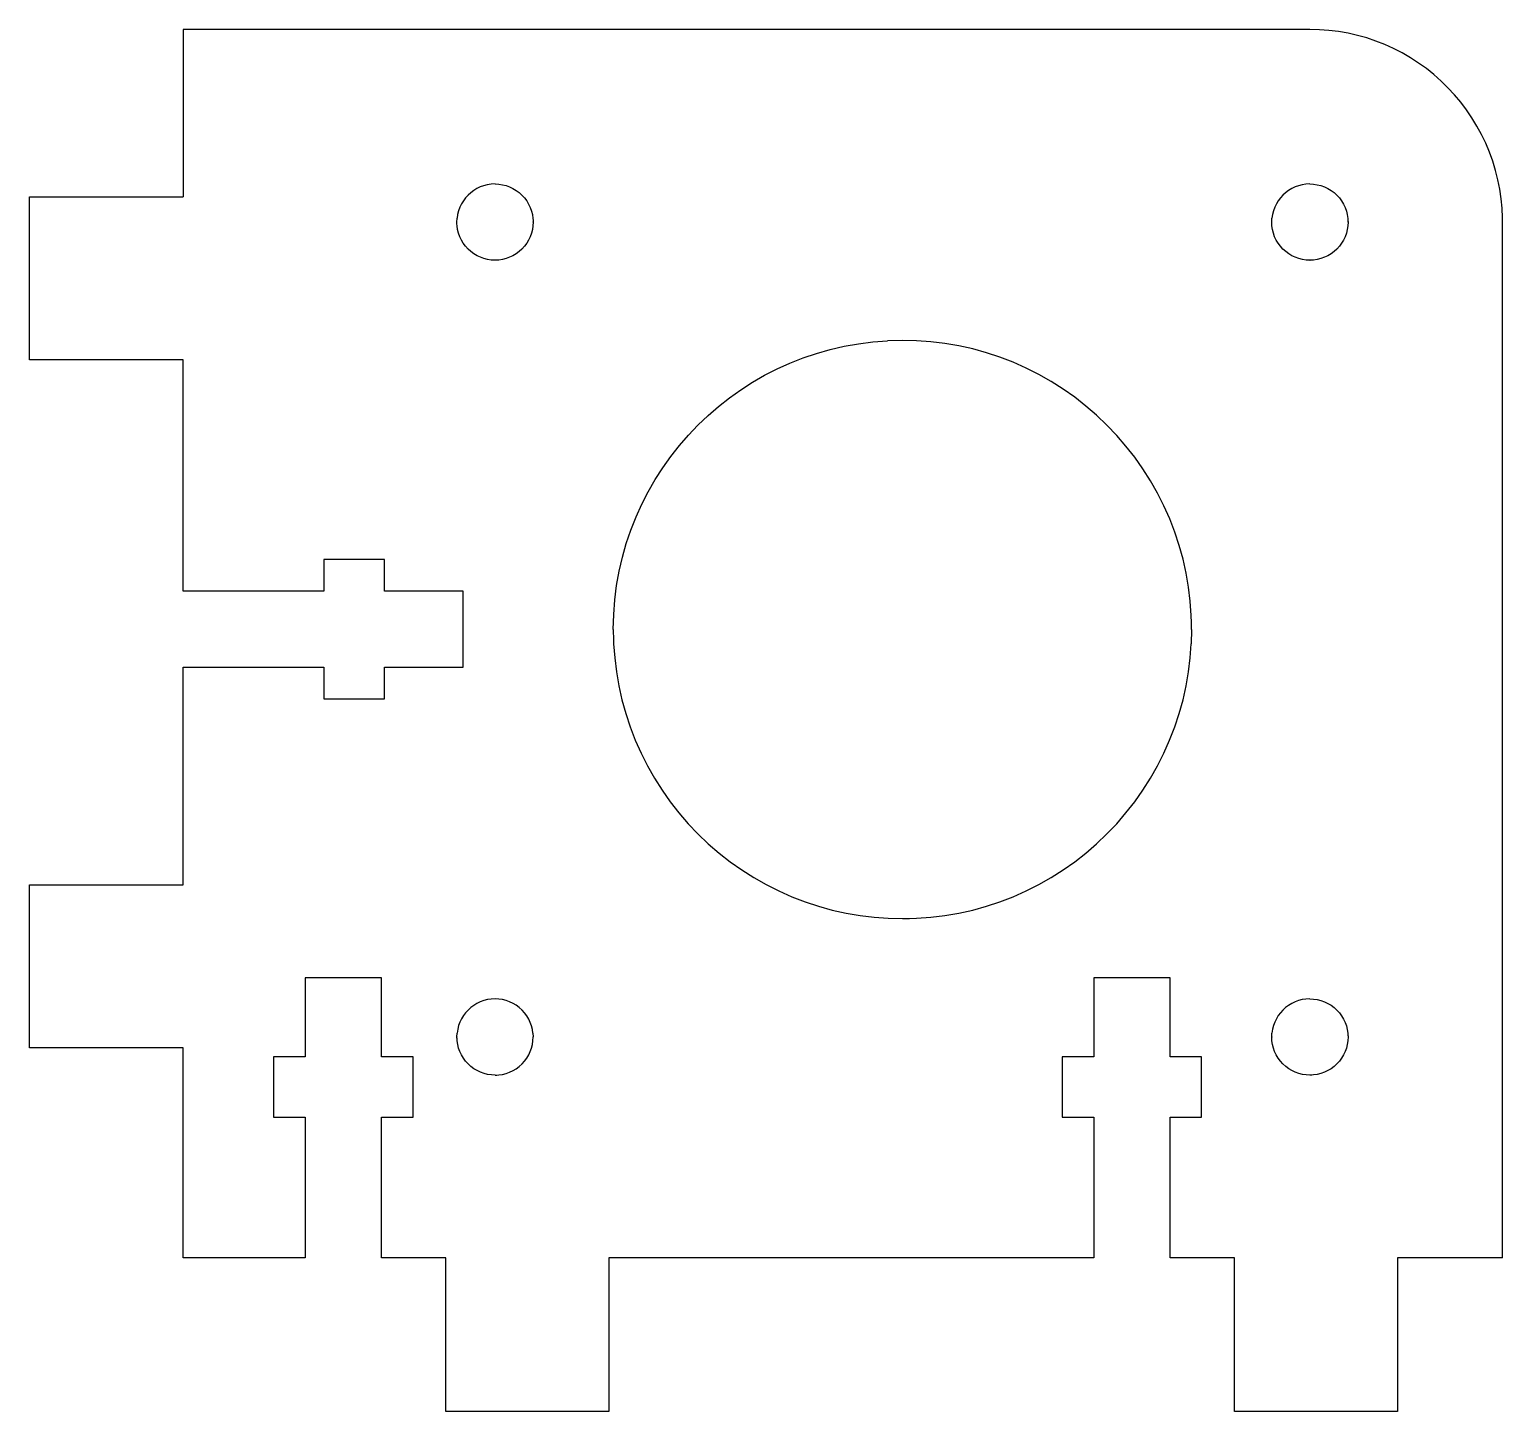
# Model space of a CAD drawing. Header units: millimetres. Extents: x 1616 to 1757, y -483 to -230.
# Drawn here: x 1694.3 to 1750.3, y -482.6 to -430 of the extents above; entities that cross this region are included whole.
import ezdxf

# ---------------------------------------------------------------- set-up
doc = ezdxf.new("R2010")
doc.units = ezdxf.units.MM
doc.linetypes.add('HIDDEN', pattern=[9.525, 6.35, -3.175])
doc.layers.get('0').update_dxf_attribs({"color": 253, "lineweight": 70, "true_color": 0x8faf8f})
doc.layers.add('Hidden', color=98, linetype='Continuous', lineweight=70, true_color=0x054805)

msp = doc.modelspace()

# ---------------------------------------------------------------- linework, layer by layer
at = {"color": 98, "lineweight": -3, "true_color": 0x054805}
for p, q in [((1742.98, -430.029), (1700.115, -430.029)), ((1700.115, -430.029), (1700.115, -436.394)), ((1743.346, -430.037), (1742.98, -430.029)), ((1743.711, -430.064), (1743.346, -430.037)), ((1744.075, -430.109), (1743.711, -430.064)), ((1744.436, -430.172), (1744.075, -430.109)), ((1744.793, -430.253), (1744.436, -430.172)), ((1745.146, -430.352), (1744.793, -430.253)), ((1745.493, -430.469), (1745.146, -430.352)), ((1745.834, -430.603), (1745.493, -430.469)), ((1746.168, -430.754), (1745.834, -430.603)), ((1746.494, -430.922), (1746.168, -430.754)), ((1746.811, -431.106), (1746.494, -430.922)), ((1747.118, -431.305), (1746.811, -431.106)), ((1747.415, -431.519), (1747.118, -431.305)), ((1747.701, -431.748), (1747.415, -431.519)), ((1747.976, -431.991), (1747.701, -431.748)), ((1748.238, -432.248), (1747.976, -431.991)), ((1748.487, -432.517), (1748.238, -432.248)), ((1748.722, -432.798), (1748.487, -432.517)), ((1748.943, -433.09), (1748.722, -432.798)), ((1749.149, -433.393), (1748.943, -433.09)), ((1749.34, -433.706), (1749.149, -433.393)), ((1749.515, -434.028), (1749.34, -433.706)), ((1749.673, -434.358), (1749.515, -434.028)), ((1749.815, -434.696), (1749.673, -434.358)), ((1749.939, -435.041), (1749.815, -434.696)), ((1750.046, -435.391), (1749.939, -435.041)), ((1750.135, -435.746), (1750.046, -435.391)), ((1711.552, -435.972), (1711.419, -436.021)), ((1711.691, -435.936), (1711.552, -435.972)), ((1711.835, -435.914), (1711.691, -435.936)), ((1711.984, -435.907), (1711.835, -435.914)), ((1711.984, -435.907), (1712.126, -435.914)), ((1712.126, -435.914), (1712.267, -435.935)), ((1712.267, -435.935), (1712.405, -435.969)), ((1712.405, -435.969), (1712.539, -436.017)), ((1742.553, -435.972), (1742.42, -436.021)), ((1742.692, -435.936), (1742.553, -435.972)), ((1742.836, -435.914), (1742.692, -435.936)), ((1742.984, -435.907), (1742.836, -435.914)), ((1742.984, -435.907), (1743.126, -435.914)), ((1743.126, -435.914), (1743.267, -435.935)), ((1743.267, -435.935), (1743.405, -435.969)), ((1743.405, -435.969), (1743.539, -436.017)), ((1750.207, -436.106), (1750.135, -435.746)), ((1694.273, -442.592), (1694.273, -436.394)), ((1694.273, -436.394), (1700.115, -436.394)), ((1710.781, -436.546), (1710.708, -436.666)), ((1710.865, -436.435), (1710.781, -436.546)), ((1710.958, -436.332), (1710.865, -436.435)), ((1711.061, -436.238), (1710.958, -436.332)), ((1711.173, -436.155), (1711.061, -436.238)), ((1711.292, -436.082), (1711.173, -436.155)), ((1711.419, -436.021), (1711.292, -436.082)), ((1712.539, -436.017), (1712.667, -436.078)), ((1712.667, -436.078), (1712.789, -436.151)), ((1712.789, -436.151), (1712.904, -436.236)), ((1712.904, -436.236), (1713.009, -436.332)), ((1713.009, -436.332), (1713.105, -436.437)), ((1713.105, -436.437), (1713.19, -436.552)), ((1741.782, -436.546), (1741.709, -436.666)), ((1741.865, -436.435), (1741.782, -436.546)), ((1741.959, -436.332), (1741.865, -436.435)), ((1742.062, -436.238), (1741.959, -436.332)), ((1742.173, -436.155), (1742.062, -436.238)), ((1742.293, -436.082), (1742.173, -436.155)), ((1742.42, -436.021), (1742.293, -436.082)), ((1743.539, -436.017), (1743.668, -436.078)), ((1743.668, -436.078), (1743.79, -436.151)), ((1743.79, -436.151), (1743.904, -436.236)), ((1743.904, -436.236), (1744.009, -436.332)), ((1744.009, -436.332), (1744.105, -436.437)), ((1744.105, -436.437), (1744.19, -436.552)), ((1750.26, -436.468), (1750.207, -436.106)), ((1750.295, -436.833), (1750.26, -436.468)), ((1710.563, -437.065), (1710.541, -437.209)), ((1710.599, -436.926), (1710.563, -437.065)), ((1710.647, -436.793), (1710.599, -436.926)), ((1710.708, -436.666), (1710.647, -436.793)), ((1713.19, -436.552), (1713.263, -436.674)), ((1713.263, -436.674), (1713.324, -436.802)), ((1713.324, -436.802), (1713.372, -436.936)), ((1713.372, -436.936), (1713.406, -437.074)), ((1713.406, -437.074), (1713.427, -437.215)), ((1741.563, -437.065), (1741.541, -437.209)), ((1741.599, -436.926), (1741.563, -437.065)), ((1741.648, -436.793), (1741.599, -436.926)), ((1741.709, -436.666), (1741.648, -436.793)), ((1744.19, -436.552), (1744.263, -436.674)), ((1744.263, -436.674), (1744.324, -436.802)), ((1744.324, -436.802), (1744.372, -436.936)), ((1744.372, -436.936), (1744.406, -437.074)), ((1744.406, -437.074), (1744.427, -437.215)), ((1750.311, -437.199), (1750.295, -436.833)), ((1710.534, -437.357), (1710.541, -437.209)), ((1710.534, -437.357), (1710.534, -437.362)), ((1710.534, -437.362), (1710.534, -437.366)), ((1710.534, -437.375), (1710.534, -437.366)), ((1710.534, -437.393), (1710.534, -437.375)), ((1710.535, -437.428), (1710.534, -437.393)), ((1710.54, -437.499), (1710.535, -437.428)), ((1710.561, -437.64), (1710.54, -437.499)), ((1710.595, -437.778), (1710.561, -437.64)), ((1713.406, -437.64), (1713.371, -437.778)), ((1713.427, -437.499), (1713.406, -437.64)), ((1713.427, -437.215), (1713.432, -437.286)), ((1713.434, -437.357), (1713.427, -437.499)), ((1713.432, -437.286), (1713.433, -437.322)), ((1713.433, -437.322), (1713.433, -437.339)), ((1713.433, -437.339), (1713.433, -437.348)), ((1713.434, -437.353), (1713.433, -437.348)), ((1713.434, -437.357), (1713.434, -437.353)), ((1741.534, -437.357), (1741.541, -437.209)), ((1741.534, -437.357), (1741.534, -437.361)), ((1741.534, -437.361), (1741.534, -437.366)), ((1741.534, -437.375), (1741.534, -437.366)), ((1741.534, -437.393), (1741.534, -437.375)), ((1741.536, -437.428), (1741.534, -437.393)), ((1741.541, -437.499), (1741.536, -437.428)), ((1741.561, -437.64), (1741.541, -437.499)), ((1741.596, -437.778), (1741.561, -437.64)), ((1744.406, -437.64), (1744.372, -437.778)), ((1744.427, -437.499), (1744.406, -437.64)), ((1744.427, -437.215), (1744.432, -437.286)), ((1744.434, -437.357), (1744.427, -437.499)), ((1744.432, -437.286), (1744.433, -437.322)), ((1744.433, -437.322), (1744.434, -437.339)), ((1744.434, -437.339), (1744.434, -437.348)), ((1744.434, -437.348), (1744.434, -437.353)), ((1744.434, -437.353), (1744.434, -437.357)), ((1744.434, -437.353), (1744.434, -437.357)), ((1750.313, -438.664), (1750.311, -437.199)), ((1710.643, -437.912), (1710.595, -437.778)), ((1710.704, -438.04), (1710.643, -437.912)), ((1710.778, -438.162), (1710.704, -438.04)), ((1710.862, -438.277), (1710.778, -438.162)), ((1713.189, -438.163), (1713.104, -438.277)), ((1713.263, -438.041), (1713.189, -438.163)), ((1713.324, -437.912), (1713.263, -438.041)), ((1713.371, -437.778), (1713.324, -437.912)), ((1741.644, -437.912), (1741.596, -437.778)), ((1741.705, -438.04), (1741.644, -437.912)), ((1741.778, -438.162), (1741.705, -438.04)), ((1741.863, -438.277), (1741.778, -438.162)), ((1744.19, -438.163), (1744.105, -438.277)), ((1744.263, -438.041), (1744.19, -438.163)), ((1744.324, -437.912), (1744.263, -438.041)), ((1744.372, -437.778), (1744.324, -437.912)), ((1710.958, -438.382), (1710.862, -438.277)), ((1711.063, -438.478), (1710.958, -438.382)), ((1711.178, -438.563), (1711.063, -438.478)), ((1711.3, -438.636), (1711.178, -438.563)), ((1711.428, -438.697), (1711.3, -438.636)), ((1711.562, -438.745), (1711.428, -438.697)), ((1711.7, -438.779), (1711.562, -438.745)), ((1711.841, -438.8), (1711.7, -438.779)), ((1712.266, -438.779), (1712.126, -438.8)), ((1712.404, -438.745), (1712.266, -438.779)), ((1712.538, -438.697), (1712.404, -438.745)), ((1712.667, -438.636), (1712.538, -438.697)), ((1712.789, -438.563), (1712.667, -438.636)), ((1712.903, -438.478), (1712.789, -438.563)), ((1713.009, -438.383), (1712.903, -438.478)), ((1713.104, -438.277), (1713.009, -438.383)), ((1741.958, -438.382), (1741.863, -438.277)), ((1742.064, -438.478), (1741.958, -438.382)), ((1742.178, -438.563), (1742.064, -438.478)), ((1742.3, -438.636), (1742.178, -438.563)), ((1742.429, -438.697), (1742.3, -438.636)), ((1742.563, -438.745), (1742.429, -438.697)), ((1742.701, -438.779), (1742.563, -438.745)), ((1742.842, -438.8), (1742.701, -438.779)), ((1743.267, -438.779), (1743.126, -438.8)), ((1743.405, -438.745), (1743.267, -438.779)), ((1743.539, -438.697), (1743.405, -438.745)), ((1743.667, -438.636), (1743.539, -438.697)), ((1743.789, -438.563), (1743.667, -438.636)), ((1743.904, -438.478), (1743.789, -438.563)), ((1744.009, -438.383), (1743.904, -438.478)), ((1744.105, -438.277), (1744.009, -438.383)), ((1750.313, -476.766), (1750.313, -438.664)), ((1711.984, -438.807), (1711.841, -438.8)), ((1711.984, -438.807), (1711.988, -438.807)), ((1711.988, -438.807), (1711.992, -438.807)), ((1712.001, -438.807), (1711.992, -438.807)), ((1712.019, -438.807), (1712.001, -438.807)), ((1712.055, -438.805), (1712.019, -438.807)), ((1712.126, -438.8), (1712.055, -438.805)), ((1742.984, -438.807), (1742.842, -438.8)), ((1742.985, -438.807), (1742.988, -438.807)), ((1742.988, -438.807), (1742.993, -438.807)), ((1743.002, -438.807), (1742.993, -438.807)), ((1743.02, -438.807), (1743.002, -438.807)), ((1743.055, -438.805), (1743.02, -438.807)), ((1743.126, -438.8), (1743.055, -438.805)), ((1724.735, -442.204), (1725.267, -442.081)), ((1725.267, -442.081), (1725.809, -441.984)), ((1725.809, -441.984), (1726.359, -441.914)), ((1726.359, -441.914), (1726.918, -441.872)), ((1727.484, -441.857), (1726.918, -441.872)), ((1728.024, -441.87), (1727.484, -441.857)), ((1728.562, -441.91), (1728.024, -441.87)), ((1729.098, -441.975), (1728.562, -441.91)), ((1729.631, -442.067), (1729.098, -441.975)), ((1730.158, -442.185), (1729.631, -442.067)), ((1700.115, -442.592), (1694.273, -442.592)), ((1700.115, -451.392), (1700.115, -442.592)), ((1723.202, -442.722), (1723.702, -442.525)), ((1723.702, -442.525), (1724.213, -442.352)), ((1724.213, -442.352), (1724.735, -442.204)), ((1730.678, -442.328), (1730.158, -442.185)), ((1731.191, -442.498), (1730.678, -442.328)), ((1731.695, -442.692), (1731.191, -442.498)), ((1732.188, -442.911), (1731.695, -442.692)), ((1721.78, -443.45), (1722.241, -443.185)), ((1722.241, -443.185), (1722.715, -442.942)), ((1722.715, -442.942), (1723.202, -442.722)), ((1732.67, -443.154), (1732.188, -442.911)), ((1733.14, -443.421), (1732.67, -443.154)), ((1720.903, -444.043), (1721.334, -443.736)), ((1721.334, -443.736), (1721.78, -443.45)), ((1733.596, -443.71), (1733.14, -443.421)), ((1734.037, -444.022), (1733.596, -443.71)), ((1720.088, -444.715), (1720.487, -444.369)), ((1720.487, -444.369), (1720.903, -444.043)), ((1734.463, -444.354), (1734.037, -444.022)), ((1734.871, -444.707), (1734.463, -444.354)), ((1719.706, -445.079), (1720.088, -444.715)), ((1735.262, -445.079), (1734.871, -444.707)), ((1718.996, -445.86), (1719.342, -445.461)), ((1719.342, -445.461), (1719.706, -445.079)), ((1735.262, -445.079), (1735.635, -445.47)), ((1735.988, -445.879), (1735.635, -445.47)), ((1718.67, -446.276), (1718.996, -445.86)), ((1736.32, -446.305), (1735.988, -445.879)), ((1718.363, -446.707), (1718.67, -446.276)), ((1736.632, -446.746), (1736.32, -446.305)), ((1717.812, -447.614), (1718.077, -447.153)), ((1718.077, -447.153), (1718.363, -446.707)), ((1736.921, -447.202), (1736.632, -446.746)), ((1717.569, -448.088), (1717.812, -447.614)), ((1737.187, -447.672), (1736.921, -447.202)), ((1737.43, -448.154), (1737.187, -447.672)), ((1717.349, -448.576), (1717.569, -448.088)), ((1737.65, -448.647), (1737.43, -448.154)), ((1717.152, -449.075), (1717.349, -448.576)), ((1737.844, -449.151), (1737.65, -448.647)), ((1716.979, -449.586), (1717.152, -449.075)), ((1738.013, -449.664), (1737.844, -449.151)), ((1716.831, -450.108), (1716.979, -449.586)), ((1738.157, -450.184), (1738.013, -449.664)), ((1707.774, -450.192), (1705.472, -450.192)), ((1705.472, -450.192), (1705.472, -451.392)), ((1707.774, -451.392), (1707.774, -450.192)), ((1716.708, -450.64), (1716.831, -450.108)), ((1738.275, -450.711), (1738.157, -450.184)), ((1716.611, -451.182), (1716.708, -450.64)), ((1738.366, -451.243), (1738.275, -450.711)), ((1705.472, -451.392), (1700.115, -451.392)), ((1710.773, -451.392), (1707.774, -451.392)), ((1710.773, -454.294), (1710.773, -451.392)), ((1716.541, -451.733), (1716.611, -451.182)), ((1738.432, -451.779), (1738.366, -451.243)), ((1716.499, -452.291), (1716.541, -451.733)), ((1738.471, -452.318), (1738.432, -451.779)), ((1716.484, -452.857), (1716.499, -452.291)), ((1738.481, -452.587), (1738.471, -452.318)), ((1738.483, -452.722), (1738.481, -452.587)), ((1738.484, -452.79), (1738.483, -452.722)), ((1738.484, -452.824), (1738.484, -452.79)), ((1716.484, -452.857), (1716.484, -452.861)), ((1716.484, -452.861), (1716.484, -452.866)), ((1716.484, -452.866), (1716.484, -452.874)), ((1716.484, -452.874), (1716.484, -452.891)), ((1716.484, -452.891), (1716.484, -452.925)), ((1716.484, -452.925), (1716.485, -452.992)), ((1716.485, -452.992), (1716.488, -453.127)), ((1716.488, -453.127), (1716.497, -453.397)), ((1738.484, -452.857), (1738.471, -453.397)), ((1738.484, -452.84), (1738.484, -452.824)), ((1738.484, -452.857), (1738.484, -452.84)), ((1716.497, -453.397), (1716.536, -453.935)), ((1738.432, -453.936), (1738.471, -453.397)), ((1700.115, -462.568), (1700.115, -454.294)), ((1700.115, -454.294), (1705.472, -454.294)), ((1705.472, -454.294), (1705.472, -455.494)), ((1707.774, -455.494), (1707.774, -454.294)), ((1707.774, -454.294), (1710.773, -454.294)), ((1716.536, -453.935), (1716.602, -454.471)), ((1716.602, -454.471), (1716.694, -455.003)), ((1738.275, -455.004), (1738.366, -454.472)), ((1738.366, -454.472), (1738.432, -453.936)), ((1716.694, -455.003), (1716.811, -455.53)), ((1738.157, -455.531), (1738.275, -455.004)), ((1705.472, -455.494), (1707.774, -455.494)), ((1716.811, -455.53), (1716.955, -456.051)), ((1738.013, -456.051), (1738.157, -455.531)), ((1716.955, -456.051), (1717.124, -456.564)), ((1737.844, -456.564), (1738.013, -456.051)), ((1717.124, -456.564), (1717.319, -457.067)), ((1737.649, -457.068), (1737.844, -456.564)), ((1717.319, -457.067), (1717.538, -457.561)), ((1737.43, -457.561), (1737.649, -457.068)), ((1717.538, -457.561), (1717.781, -458.043)), ((1737.187, -458.044), (1737.43, -457.561)), ((1717.781, -458.043), (1718.047, -458.513)), ((1736.92, -458.513), (1737.187, -458.044)), ((1718.047, -458.513), (1718.337, -458.968)), ((1736.631, -458.969), (1736.92, -458.513)), ((1718.337, -458.968), (1718.648, -459.41)), ((1718.648, -459.41), (1718.98, -459.835)), ((1735.987, -459.836), (1736.32, -459.41)), ((1736.32, -459.41), (1736.631, -458.969)), ((1718.98, -459.835), (1719.333, -460.244)), ((1735.634, -460.245), (1735.987, -459.836)), ((1719.706, -460.635), (1719.333, -460.244)), ((1719.706, -460.635), (1720.097, -461.007)), ((1735.262, -460.636), (1734.871, -461.008)), ((1735.262, -460.636), (1735.634, -460.245)), ((1720.097, -461.007), (1720.505, -461.36)), ((1734.462, -461.361), (1734.871, -461.008)), ((1720.505, -461.36), (1720.931, -461.693)), ((1720.931, -461.693), (1721.372, -462.004)), ((1733.595, -462.005), (1734.037, -461.693)), ((1734.037, -461.693), (1734.462, -461.361)), ((1721.372, -462.004), (1721.828, -462.294)), ((1721.828, -462.294), (1722.298, -462.56)), ((1732.67, -462.56), (1733.139, -462.294)), ((1733.139, -462.294), (1733.595, -462.005)), ((1694.273, -468.766), (1694.273, -462.568)), ((1694.273, -462.568), (1700.115, -462.568)), ((1722.298, -462.56), (1722.78, -462.803)), ((1722.78, -462.803), (1723.273, -463.022)), ((1731.694, -463.023), (1732.188, -462.804)), ((1732.188, -462.804), (1732.67, -462.56)), ((1723.273, -463.022), (1723.777, -463.217)), ((1723.777, -463.217), (1724.29, -463.386)), ((1724.29, -463.386), (1724.81, -463.53)), ((1730.157, -463.53), (1730.678, -463.386)), ((1730.678, -463.386), (1731.19, -463.217)), ((1731.19, -463.217), (1731.694, -463.023)), ((1724.81, -463.53), (1725.337, -463.648)), ((1725.337, -463.648), (1725.87, -463.74)), ((1725.87, -463.74), (1726.406, -463.805)), ((1726.406, -463.805), (1726.944, -463.844)), ((1726.944, -463.844), (1727.484, -463.857)), ((1727.484, -463.857), (1727.493, -463.857)), ((1727.493, -463.857), (1727.501, -463.857)), ((1727.501, -463.857), (1727.518, -463.857)), ((1727.518, -463.857), (1727.552, -463.857)), ((1727.552, -463.857), (1727.619, -463.856)), ((1727.619, -463.856), (1727.754, -463.854)), ((1727.754, -463.854), (1728.024, -463.844)), ((1728.024, -463.844), (1728.562, -463.805)), ((1728.562, -463.805), (1729.098, -463.74)), ((1729.098, -463.74), (1729.63, -463.648)), ((1729.63, -463.648), (1730.157, -463.53)), ((1707.665, -466.108), (1704.763, -466.108)), ((1704.763, -466.108), (1704.763, -469.108)), ((1707.665, -469.108), (1707.665, -466.108)), ((1737.665, -466.108), (1734.763, -466.108)), ((1734.763, -466.108), (1734.763, -469.108)), ((1737.665, -469.108), (1737.665, -466.108)), ((1710.961, -467.333), (1710.867, -467.436)), ((1711.064, -467.239), (1710.961, -467.333)), ((1711.175, -467.156), (1711.064, -467.239)), ((1711.295, -467.083), (1711.175, -467.156)), ((1711.422, -467.022), (1711.295, -467.083)), ((1711.555, -466.973), (1711.422, -467.022)), ((1711.694, -466.938), (1711.555, -466.973)), ((1711.838, -466.916), (1711.694, -466.938)), ((1711.986, -466.908), (1711.838, -466.916)), ((1712.128, -466.915), (1711.986, -466.908)), ((1712.269, -466.936), (1712.128, -466.915)), ((1712.407, -466.97), (1712.269, -466.936)), ((1712.541, -467.018), (1712.407, -466.97)), ((1712.67, -467.079), (1712.541, -467.018)), ((1712.792, -467.152), (1712.67, -467.079)), ((1712.906, -467.237), (1712.792, -467.152)), ((1713.011, -467.333), (1712.906, -467.237)), ((1713.107, -467.438), (1713.011, -467.333)), ((1741.959, -467.333), (1741.865, -467.436)), ((1742.062, -467.239), (1741.959, -467.333)), ((1742.174, -467.156), (1742.062, -467.239)), ((1742.293, -467.083), (1742.174, -467.156)), ((1742.42, -467.022), (1742.293, -467.083)), ((1742.553, -466.973), (1742.42, -467.022)), ((1742.692, -466.938), (1742.553, -466.973)), ((1742.836, -466.916), (1742.692, -466.938)), ((1742.984, -466.908), (1742.836, -466.916)), ((1742.984, -466.908), (1743.126, -466.915)), ((1743.126, -466.915), (1743.267, -466.936)), ((1743.267, -466.936), (1743.405, -466.97)), ((1743.405, -466.97), (1743.539, -467.018)), ((1743.539, -467.018), (1743.668, -467.079)), ((1743.668, -467.079), (1743.79, -467.152)), ((1743.79, -467.152), (1743.904, -467.237)), ((1743.904, -467.237), (1744.01, -467.333)), ((1744.01, -467.333), (1744.105, -467.438)), ((1710.601, -467.927), (1710.565, -468.066)), ((1710.65, -467.794), (1710.601, -467.927)), ((1710.711, -467.667), (1710.65, -467.794)), ((1710.784, -467.547), (1710.711, -467.667)), ((1710.867, -467.436), (1710.784, -467.547)), ((1713.192, -467.552), (1713.107, -467.438)), ((1713.265, -467.675), (1713.192, -467.552)), ((1713.326, -467.803), (1713.265, -467.675)), ((1713.374, -467.937), (1713.326, -467.803)), ((1741.599, -467.927), (1741.564, -468.066)), ((1741.648, -467.794), (1741.599, -467.927)), ((1741.709, -467.667), (1741.648, -467.794)), ((1741.782, -467.547), (1741.709, -467.667)), ((1741.865, -467.436), (1741.782, -467.547)), ((1744.105, -467.438), (1744.19, -467.553)), ((1744.19, -467.553), (1744.263, -467.675)), ((1744.263, -467.675), (1744.324, -467.803)), ((1744.324, -467.803), (1744.372, -467.937)), ((1710.536, -468.358), (1710.543, -468.21)), ((1710.536, -468.358), (1710.536, -468.363)), ((1710.536, -468.363), (1710.536, -468.367)), ((1710.536, -468.376), (1710.536, -468.367)), ((1710.536, -468.394), (1710.536, -468.376)), ((1710.538, -468.429), (1710.536, -468.394)), ((1710.543, -468.5), (1710.538, -468.429)), ((1710.565, -468.066), (1710.543, -468.21)), ((1713.408, -468.075), (1713.374, -467.937)), ((1713.429, -468.216), (1713.408, -468.075)), ((1713.429, -468.216), (1713.436, -468.358)), ((1713.429, -468.5), (1713.436, -468.358)), ((1741.534, -468.358), (1741.542, -468.21)), ((1741.534, -468.359), (1741.534, -468.367)), ((1741.534, -468.376), (1741.534, -468.367)), ((1741.535, -468.394), (1741.534, -468.376)), ((1741.536, -468.429), (1741.535, -468.394)), ((1741.541, -468.5), (1741.536, -468.429)), ((1741.564, -468.066), (1741.542, -468.21)), ((1744.372, -467.937), (1744.407, -468.075)), ((1744.407, -468.075), (1744.427, -468.216)), ((1744.427, -468.216), (1744.433, -468.287)), ((1744.434, -468.358), (1744.427, -468.5)), ((1744.433, -468.287), (1744.434, -468.323)), ((1744.434, -468.323), (1744.434, -468.34)), ((1744.434, -468.34), (1744.434, -468.349)), ((1744.434, -468.349), (1744.434, -468.354)), ((1744.434, -468.354), (1744.434, -468.358)), ((1700.115, -468.766), (1694.273, -468.766)), ((1700.115, -476.766), (1700.115, -468.766)), ((1710.564, -468.641), (1710.543, -468.5)), ((1710.598, -468.779), (1710.564, -468.641)), ((1710.646, -468.913), (1710.598, -468.779)), ((1710.707, -469.042), (1710.646, -468.913)), ((1710.78, -469.164), (1710.707, -469.042)), ((1713.192, -469.164), (1713.265, -469.042)), ((1713.265, -469.042), (1713.326, -468.913)), ((1713.326, -468.913), (1713.374, -468.779)), ((1713.374, -468.779), (1713.408, -468.641)), ((1713.408, -468.641), (1713.429, -468.5)), ((1741.562, -468.641), (1741.541, -468.5)), ((1741.596, -468.779), (1741.562, -468.641)), ((1741.644, -468.913), (1741.596, -468.779)), ((1741.705, -469.041), (1741.644, -468.913)), ((1741.778, -469.163), (1741.705, -469.041)), ((1744.263, -469.042), (1744.19, -469.164)), ((1744.324, -468.913), (1744.263, -469.042)), ((1744.372, -468.779), (1744.324, -468.913)), ((1744.407, -468.641), (1744.372, -468.779)), ((1744.427, -468.5), (1744.407, -468.641)), ((1704.763, -469.108), (1703.563, -469.108)), ((1703.563, -469.108), (1703.563, -471.41)), ((1708.865, -469.108), (1707.665, -469.108)), ((1708.865, -471.41), (1708.865, -469.108)), ((1710.865, -469.278), (1710.78, -469.164)), ((1710.96, -469.383), (1710.865, -469.278)), ((1711.066, -469.479), (1710.96, -469.383)), ((1711.18, -469.564), (1711.066, -469.479)), ((1711.302, -469.637), (1711.18, -469.564)), ((1712.669, -469.637), (1712.791, -469.564)), ((1712.791, -469.564), (1712.906, -469.479)), ((1712.906, -469.479), (1713.011, -469.384)), ((1713.011, -469.384), (1713.107, -469.278)), ((1713.107, -469.278), (1713.192, -469.164)), ((1734.763, -469.108), (1733.563, -469.108)), ((1733.563, -469.108), (1733.563, -471.41)), ((1738.865, -469.108), (1737.665, -469.108)), ((1738.865, -471.41), (1738.865, -469.108)), ((1741.863, -469.278), (1741.778, -469.163)), ((1741.959, -469.383), (1741.863, -469.278)), ((1742.064, -469.479), (1741.959, -469.383)), ((1742.178, -469.564), (1742.064, -469.479)), ((1742.3, -469.637), (1742.178, -469.564)), ((1743.79, -469.564), (1743.668, -469.637)), ((1743.904, -469.479), (1743.79, -469.564)), ((1744.009, -469.384), (1743.904, -469.479)), ((1744.105, -469.278), (1744.009, -469.384)), ((1744.19, -469.164), (1744.105, -469.278)), ((1711.431, -469.698), (1711.302, -469.637)), ((1711.565, -469.746), (1711.431, -469.698)), ((1711.703, -469.781), (1711.565, -469.746)), ((1711.844, -469.801), (1711.703, -469.781)), ((1711.986, -469.808), (1711.844, -469.801)), ((1711.987, -469.808), (1711.986, -469.808)), ((1711.987, -469.808), (1711.99, -469.808)), ((1711.99, -469.808), (1711.995, -469.808)), ((1711.995, -469.808), (1712.004, -469.808)), ((1712.004, -469.808), (1712.021, -469.808)), ((1712.021, -469.808), (1712.057, -469.806)), ((1712.057, -469.806), (1712.128, -469.801)), ((1712.128, -469.801), (1712.269, -469.781)), ((1712.269, -469.781), (1712.407, -469.746)), ((1712.407, -469.746), (1712.541, -469.698)), ((1712.541, -469.698), (1712.669, -469.637)), ((1742.429, -469.698), (1742.3, -469.637)), ((1742.563, -469.746), (1742.429, -469.698)), ((1742.701, -469.78), (1742.563, -469.746)), ((1742.842, -469.801), (1742.701, -469.78)), ((1742.984, -469.808), (1742.842, -469.801)), ((1742.989, -469.808), (1742.985, -469.808)), ((1742.989, -469.808), (1742.993, -469.808)), ((1743.002, -469.808), (1742.993, -469.808)), ((1743.02, -469.808), (1743.002, -469.808)), ((1743.055, -469.806), (1743.02, -469.808)), ((1743.126, -469.801), (1743.055, -469.806)), ((1743.267, -469.781), (1743.126, -469.801)), ((1743.405, -469.746), (1743.267, -469.781)), ((1743.539, -469.698), (1743.405, -469.746)), ((1743.668, -469.637), (1743.539, -469.698)), ((1703.563, -471.41), (1704.763, -471.41)), ((1704.763, -471.41), (1704.763, -476.766)), ((1707.665, -476.766), (1707.665, -471.41)), ((1707.665, -471.41), (1708.865, -471.41)), ((1733.563, -471.41), (1734.763, -471.41)), ((1734.763, -471.41), (1734.763, -476.766)), ((1737.665, -476.766), (1737.665, -471.41)), ((1737.665, -471.41), (1738.865, -471.41)), ((1704.763, -476.766), (1700.115, -476.766)), ((1710.115, -476.766), (1707.665, -476.766)), ((1710.115, -482.608), (1710.115, -476.766)), ((1734.763, -476.766), (1716.313, -476.766)), ((1716.313, -476.766), (1716.313, -482.608)), ((1740.115, -476.766), (1737.665, -476.766)), ((1740.115, -482.608), (1740.115, -476.766)), ((1750.313, -476.766), (1746.313, -476.766)), ((1746.313, -476.766), (1746.313, -482.608)), ((1716.313, -482.608), (1710.115, -482.608)), ((1746.313, -482.608), (1740.115, -482.608))]:
    msp.add_line(p, q, dxfattribs=at)
at = {"layer": 'Hidden', "linetype": 'HIDDEN', "lineweight": -3}
for p, q in [((1710.534, -437.362), (1710.534, -437.366)), ((1741.534, -437.361), (1741.534, -437.366)), ((1744.434, -437.356), (1744.434, -437.348)), ((1744.434, -437.356), (1744.434, -437.348)), ((1711.992, -438.807), (1711.984, -438.807)), ((1711.984, -438.807), (1711.984, -438.807)), ((1711.992, -438.807), (1711.984, -438.807)), ((1711.992, -438.807), (1711.984, -438.807)), ((1711.984, -438.807), (1711.984, -438.807)), ((1711.988, -438.807), (1711.992, -438.807)), ((1742.993, -438.807), (1742.984, -438.807)), ((1742.984, -438.807), (1742.984, -438.807)), ((1742.993, -438.807), (1742.984, -438.807)), ((1742.984, -438.807), (1742.984, -438.807)), ((1742.993, -438.807), (1742.985, -438.807)), ((1742.988, -438.807), (1742.993, -438.807)), ((1710.536, -468.363), (1710.536, -468.367)), ((1741.534, -468.367), (1741.534, -468.358)), ((1741.534, -468.358), (1741.534, -468.358)), ((1741.534, -468.367), (1741.534, -468.358)), ((1741.534, -468.358), (1741.534, -468.358)), ((1741.534, -468.367), (1741.534, -468.359)), ((1711.987, -469.808), (1711.995, -469.808)), ((1711.987, -469.808), (1711.995, -469.808)), ((1742.993, -469.808), (1742.984, -469.808)), ((1742.984, -469.808), (1742.984, -469.808)), ((1742.993, -469.808), (1742.984, -469.808)), ((1742.984, -469.808), (1742.984, -469.808)), ((1742.993, -469.808), (1742.985, -469.808)), ((1742.989, -469.808), (1742.993, -469.808))]:
    msp.add_line(p, q, dxfattribs=at)

doc.saveas('drawing.dxf')
